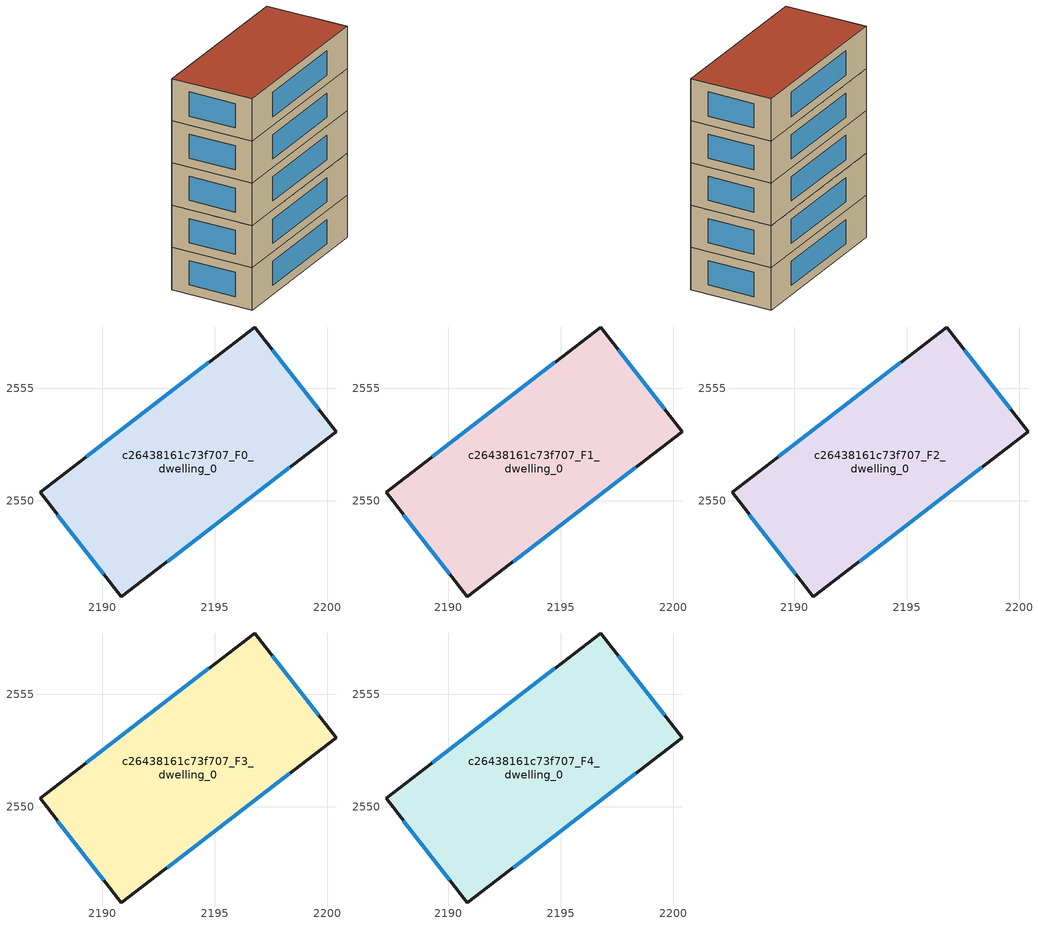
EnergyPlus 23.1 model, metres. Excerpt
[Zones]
c26438161c73f707_F0_dwelling_0
 floor ground (EU_floor_Construction): 2196.79,2557.72 2200.4,2553.07 2190.84,2545.72 2187.23,2550.38 z0
 wall outside (EU_wall_Construction): 2196.79,2557.72 2187.23,2550.38 2190.84,2545.72 2200.4,2553.07 2196.79,2557.72 z0:3
 window (EU_Window_Construction): 2194.74,2556.15 2189.28,2551.95 / 2199.62,2554.06 2197.56,2556.73 / 2192.89,2547.29 2198.35,2551.49 / 2188,2549.38 2190.07,2546.72 z0.64:2.36
c26438161c73f707_F1_dwelling_0
 floor to c26438161c73f707_F0_dwelling_0 (EU_floor_Construction): 2196.79,2557.72 2200.4,2553.07 2190.84,2545.72 2187.23,2550.38 z3
 wall outside (EU_wall_Construction): 2196.79,2557.72 2187.23,2550.38 2190.84,2545.72 2200.4,2553.07 2196.79,2557.72 z3:6
 window (EU_Window_Construction): 2194.74,2556.15 2189.28,2551.95 / 2199.62,2554.06 2197.56,2556.73 / 2192.89,2547.29 2198.35,2551.49 / 2188,2549.38 2190.07,2546.72 z3.64:5.36
c26438161c73f707_F2_dwelling_0
 floor to c26438161c73f707_F1_dwelling_0 (EU_floor_Construction): 2196.79,2557.72 2200.4,2553.07 2190.84,2545.72 2187.23,2550.38 z6
 wall outside (EU_wall_Construction): 2196.79,2557.72 2187.23,2550.38 2190.84,2545.72 2200.4,2553.07 2196.79,2557.72 z6:9
 window (EU_Window_Construction): 2194.74,2556.15 2189.28,2551.95 / 2199.62,2554.06 2197.56,2556.73 / 2192.89,2547.29 2198.35,2551.49 / 2188,2549.38 2190.07,2546.72 z6.64:8.36
c26438161c73f707_F3_dwelling_0
 floor to c26438161c73f707_F2_dwelling_0 (EU_floor_Construction): 2196.79,2557.72 2200.4,2553.07 2190.84,2545.72 2187.23,2550.38 z9
 wall outside (EU_wall_Construction): 2196.79,2557.72 2187.23,2550.38 2190.84,2545.72 2200.4,2553.07 2196.79,2557.72 z9:12
 window (EU_Window_Construction): 2194.74,2556.15 2189.28,2551.95 / 2199.62,2554.06 2197.56,2556.73 / 2192.89,2547.29 2198.35,2551.49 / 2188,2549.38 2190.07,2546.72 z9.64:11.36
c26438161c73f707_F4_dwelling_0
 floor to c26438161c73f707_F3_dwelling_0 (EU_floor_Construction): 2196.79,2557.72 2200.4,2553.07 2190.84,2545.72 2187.23,2550.38 z12
 wall outside (EU_wall_Construction): 2196.79,2557.72 2187.23,2550.38 2190.84,2545.72 2200.4,2553.07 2196.79,2557.72 z12:15
 window (EU_Window_Construction): 2194.74,2556.15 2189.28,2551.95 / 2199.62,2554.06 2197.56,2556.73 / 2192.89,2547.29 2198.35,2551.49 / 2188,2549.38 2190.07,2546.72 z12.64:14.36
 roof outside (EU_roof_Construction): 2200.4,2553.07 2196.79,2557.72 2187.23,2550.38 2190.84,2545.72 z15
[Building]
EU S2 Campaign: North Axis=0; Terrain=City; Solar Distribution=FullExterior
[Site:Location]
Yerevan-Zvartnots.Intl.AP: Latitude=40.15; Longitude=44.383; Time Zone=4; Elevation=854
[SizingPeriod:WeatherFileDays]
AnnualSizingPeriod: Begin Month=1; Begin Day of Month=1; End Month=12; End Day of Month=31; Day of Week for Start Day=Monday; Use Weather File Daylight Saving Period=No; Use Weather File Rain and Snow Indicators=No
[MATERIAL]
EU_InternalMass_Material: Roughness=MediumRough; Thickness=0.1; Conductivity=1; Density=1800; Specific Heat=900; Thermal Absorptance=0.9; Solar Absorptance=0.7; Visible Absorptance=0.7
[MATERIAL:NOMASS] Roughness=MediumRough; Thermal Absorptance=0.9; Solar Absorptance=0.7; Visible Absorptance=0.7
Name | Thermal Resistance
EU_wall_NoMass | 1.05043
EU_roof_NoMass | 1.45357
EU_floor_NoMass | 0.478065
[WINDOWMATERIAL:SIMPLEGLAZINGSYSTEM]
EU_Window_SimpleGlazing: UFactor=2.5566; Solar Heat Gain Coefficient=0.75; Visible Transmittance=0.75
[CONSTRUCTION]
EU_wall_Construction: EU_wall_NoMass
EU_roof_Construction: EU_roof_NoMass
EU_floor_Construction: EU_floor_NoMass
EU_Window_Construction: EU_Window_SimpleGlazing
EU_InternalMass_Construction: EU_InternalMass_Material
[ZONE] Type=1; Multiplier=1; Ceiling Height=autocalculate; Volume=213.042; Floor Area=autocalculate; Part of Total Floor Area=Yes
c26438161c73f707_F0_dwelling_0; c26438161c73f707_F1_dwelling_0; c26438161c73f707_F2_dwelling_0; c26438161c73f707_F3_dwelling_0; c26438161c73f707_F4_dwelling_0
[INTERNALMASS] Construction=EU_InternalMass_Construction; Surface Area=71.014
Name | Zone or ZoneList
c26438161c73f707_F0_dwelling_0_EU_InternalMass | c26438161c73f707_F0_dwelling_0
c26438161c73f707_F1_dwelling_0_EU_InternalMass | c26438161c73f707_F1_dwelling_0
c26438161c73f707_F2_dwelling_0_EU_InternalMass | c26438161c73f707_F2_dwelling_0
c26438161c73f707_F3_dwelling_0_EU_InternalMass | c26438161c73f707_F3_dwelling_0
c26438161c73f707_F4_dwelling_0_EU_InternalMass | c26438161c73f707_F4_dwelling_0
[OTHEREQUIPMENT] Fuel Type=Electricity; Design Level Calculation Method=Watts/Area; Power per Zone Floor Area=1; Fraction Latent=0; Fraction Radiant=0; Fraction Lost=0; Carbon Dioxide Generation Rate=0; EndUse Subcategory=EU_Step8_InternalGains
Name | Zone or ZoneList or Space or SpaceList | Schedule
EU_Step8_InternalGain_c26438161c73f707_F0_dwelling_0_f000 | c26438161c73f707_F0_dwelling_0 | EU_Step8_GainSchedule_c26438161c73f707_F0_dwelling_0_f000
EU_Step8_InternalGain_c26438161c73f707_F1_dwelling_0_f000 | c26438161c73f707_F1_dwelling_0 | EU_Step8_GainSchedule_c26438161c73f707_F1_dwelling_0_f000
EU_Step8_InternalGain_c26438161c73f707_F2_dwelling_0_f000 | c26438161c73f707_F2_dwelling_0 | EU_Step8_GainSchedule_c26438161c73f707_F2_dwelling_0_f000
EU_Step8_InternalGain_c26438161c73f707_F3_dwelling_0_f000 | c26438161c73f707_F3_dwelling_0 | EU_Step8_GainSchedule_c26438161c73f707_F3_dwelling_0_f000
EU_Step8_InternalGain_c26438161c73f707_F4_dwelling_0_f000 | c26438161c73f707_F4_dwelling_0 | EU_Step8_GainSchedule_c26438161c73f707_F4_dwelling_0_f000
[ZONEVENTILATION:DESIGNFLOWRATE] Schedule=EU_AlwaysOn; Design Flow Rate Calculation Method=AirChanges/Hour; Air Changes per Hour=0.557805; Ventilation Type=Natural; Fan Pressure Rise=0; Fan Total Efficiency=1; Constant Term Coefficient=1; Temperature Term Coefficient=0; Velocity Term Coefficient=0; Velocity Squared Term Coefficient=0; Minimum Indoor Temperature=-100; Maximum Indoor Temperature=100; Delta Temperature=-100; Minimum Outdoor Temperature=-100; Maximum Outdoor Temperature=100; Maximum Wind Speed=40
Name | Zone or ZoneList or Space or SpaceList
EU_ConstantAir_c26438161c73f707_F0_dwelling_0 | c26438161c73f707_F0_dwelling_0
EU_ConstantAir_c26438161c73f707_F1_dwelling_0 | c26438161c73f707_F1_dwelling_0
EU_ConstantAir_c26438161c73f707_F2_dwelling_0 | c26438161c73f707_F2_dwelling_0
EU_ConstantAir_c26438161c73f707_F3_dwelling_0 | c26438161c73f707_F3_dwelling_0
EU_ConstantAir_c26438161c73f707_F4_dwelling_0 | c26438161c73f707_F4_dwelling_0
[HVACTEMPLATE:THERMOSTAT] Constant Heating Setpoint=20; Constant Cooling Setpoint=50
EU_HeatOnly_c26438161c73f707_F0_dwelling_0; EU_HeatOnly_c26438161c73f707_F1_dwelling_0; EU_HeatOnly_c26438161c73f707_F2_dwelling_0; EU_HeatOnly_c26438161c73f707_F3_dwelling_0; EU_HeatOnly_c26438161c73f707_F4_dwelling_0
[HVACTEMPLATE:ZONE:IDEALLOADSAIRSYSTEM] System Availability Schedule=EU_AlwaysOn; Maximum Heating Supply Air Temperature=50; Minimum Cooling Supply Air Temperature=13; Maximum Heating Supply Air Humidity Ratio=0.0156; Minimum Cooling Supply Air Humidity Ratio=0.0077; Heating Limit=NoLimit; Cooling Limit=NoLimit; Heating Availability Schedule=EU_AlwaysOn; Cooling Availability Schedule=EU_CoolingOff; Dehumidification Control Type=ConstantSensibleHeatRatio; Cooling Sensible Heat Ratio=0.7; Dehumidification Setpoint=60; Humidification Control Type=None; Humidification Setpoint=30; Outdoor Air Method=None; Outdoor Air Flow Rate per Person=0.00944; Outdoor Air Flow Rate per Zone Floor Area=0; Outdoor Air Flow Rate per Zone=0; Demand Controlled Ventilation Type=None; Outdoor Air Economizer Type=NoEconomizer; Heat Recovery Type=None; Sensible Heat Recovery Effectiveness=0.7; Latent Heat Recovery Effectiveness=0.65
Name | Template Thermostat
c26438161c73f707_F0_dwelling_0 | EU_HeatOnly_c26438161c73f707_F0_dwelling_0
c26438161c73f707_F1_dwelling_0 | EU_HeatOnly_c26438161c73f707_F1_dwelling_0
c26438161c73f707_F2_dwelling_0 | EU_HeatOnly_c26438161c73f707_F2_dwelling_0
c26438161c73f707_F3_dwelling_0 | EU_HeatOnly_c26438161c73f707_F3_dwelling_0
c26438161c73f707_F4_dwelling_0 | EU_HeatOnly_c26438161c73f707_F4_dwelling_0
[SIZING:ZONE] Zone Cooling Design Supply Air Temperature Input Method=SupplyAirTemperature; Zone Cooling Design Supply Air Temperature=13; Zone Heating Design Supply Air Temperature Input Method=SupplyAirTemperature; Zone Heating Design Supply Air Temperature=50; Zone Cooling Design Supply Air Humidity Ratio=0.008; Zone Heating Design Supply Air Humidity Ratio=0.008; Cooling Design Air Flow Method=DesignDay; Cooling Design Air Flow Rate=0; Cooling Minimum Air Flow per Zone Floor Area=0.000762; Cooling Minimum Air Flow=0; Cooling Minimum Air Flow Fraction=0.2; Heating Design Air Flow Method=DesignDay; Heating Design Air Flow Rate=0; Heating Maximum Air Flow per Zone Floor Area=0.002032; Heating Maximum Air Flow=0.141576; Heating Maximum Air Flow Fraction=0.3; Account for Dedicated Outdoor Air System=No; Dedicated Outdoor Air System Control Strategy=NeutralSupplyAir; Dedicated Outdoor Air Low Setpoint Temperature for Design=autosize; Dedicated Outdoor Air High Setpoint Temperature for Design=autosize; Zone Load Sizing Method=Sensible Load Only No Latent Load; Zone Latent Cooling Design Supply Air Humidity Ratio Input Method=HumidityRatioDifference; Zone Cooling Design Supply Air Humidity Ratio Difference=0.005; Zone Latent Heating Design Supply Air Humidity Ratio Input Method=HumidityRatioDifference; Zone Humidification Design Supply Air Humidity Ratio Difference=0.005
c26438161c73f707_F0_dwelling_0; c26438161c73f707_F1_dwelling_0; c26438161c73f707_F2_dwelling_0; c26438161c73f707_F3_dwelling_0; c26438161c73f707_F4_dwelling_0
[SCHEDULE:CONSTANT]
Name | Hourly Value
EU_AlwaysOn | 1
EU_CoolingOff | 0
[SCHEDULE:FILE] Column Number=1; Rows to Skip at Top=0; Number of Hours of Data=8760; Column Separator=Comma; Interpolate to Timestep=No; Minutes per Item=60; Adjust Schedule for Daylight Savings=Yes
Name | File
EU_Step8_GainSchedule_c26438161c73f707_F0_dwelling_0_f000 | ../../schedules/c26438161c73f707/c26438161c73f707_F0_dwelling_0_f000_gain.csv
EU_Step8_GainSchedule_c26438161c73f707_F1_dwelling_0_f000 | ../../schedules/c26438161c73f707/c26438161c73f707_F1_dwelling_0_f000_gain.csv
EU_Step8_GainSchedule_c26438161c73f707_F2_dwelling_0_f000 | ../../schedules/c26438161c73f707/c26438161c73f707_F2_dwelling_0_f000_gain.csv
EU_Step8_GainSchedule_c26438161c73f707_F3_dwelling_0_f000 | ../../schedules/c26438161c73f707/c26438161c73f707_F3_dwelling_0_f000_gain.csv
EU_Step8_GainSchedule_c26438161c73f707_F4_dwelling_0_f000 | ../../schedules/c26438161c73f707/c26438161c73f707_F4_dwelling_0_f000_gain.csv
